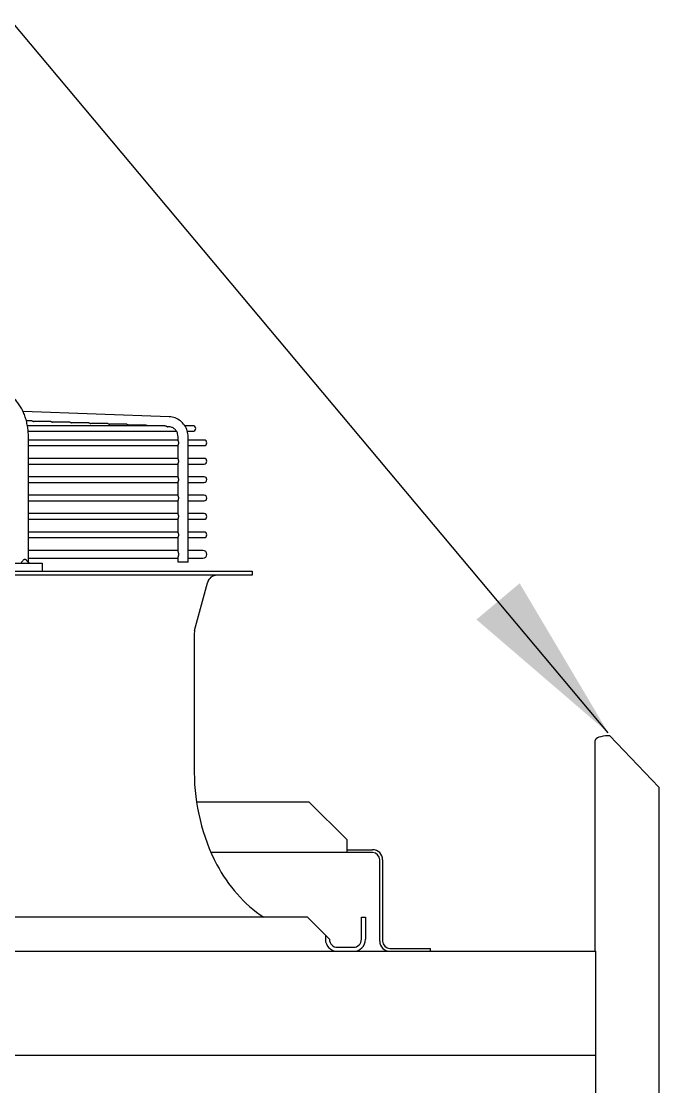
# Model space of a CAD drawing. Header units: millimetres. Extents: x 16200 to 32328, y 19251 to 29476.
# Drawn here: x 16608.64 to 16621.17, y 19593.88 to 19614.85 of the extents above; entities that cross this region are included whole.
import ezdxf

# ---------------------------------------------------------------- set-up
doc = ezdxf.new("R2010")
doc.units = ezdxf.units.MM
doc.header["$LTSCALE"] = 5
doc.layers.add('UNIT', color=6, linetype='Continuous')
doc.styles.add('SUBMITTAL', font='romans.shx', dxfattribs={"width": 0.75})
doc.dimstyles.new('SUBMITTAL', dxfattribs={"dimtxt": 0.09375, "dimasz": 0.09375, "dimexe": 0.03125, "dimexo": 0.0625, "dimgap": 0.0625, "dimtad": 0, "dimdec": 4, "dimzin": 4, "dimdsep": 46, "dimlunit": 4, "dimtxsty": 'SUBMITTAL', "dimcen": 0.09375, "dimclre": 6, "dimadec": 0, "dimazin": 0, "dimtfac": 1, "dimtdec": 0, "dimtofl": 0, "dimtmove": 0, "dimatfit": 3, "dimfxl": 0, "dimfrac": 2, "dimtolj": 1, "dimtzin": 4, "dimarcsym": 0})

msp = doc.modelspace()

# ---------------------------------------------------------------- linework, layer by layer
at = {"layer": 'UNIT'}
for p, q in [((16611.5457, 19607.0623), (16608.6705, 19607.1663)), ((16608.8407, 19606.9814), (16608.7364, 19606.9814)), ((16609.2148, 19606.9679), (16608.8815, 19606.9679)), ((16611.46, 19606.8869), (16608.7569, 19606.8869)), ((16608.7712, 19606.7767), (16611.6884, 19606.7767)), ((16609.589, 19606.9544), (16609.2556, 19606.9544)), ((16609.9632, 19606.9409), (16609.6298, 19606.9409)), ((16610.3374, 19606.9274), (16610.004, 19606.9274)), ((16610.7116, 19606.9139), (16610.3782, 19606.9139)), ((16611.0858, 19606.9004), (16610.7524, 19606.9004)), ((16611.5386, 19606.8656), (16611.5164, 19606.8664)), ((16612.0102, 19606.8869), (16611.8516, 19606.8869)), ((16611.9012, 19606.7767), (16612.0102, 19606.7767)), ((16608.7758, 19604.1995), (16608.7758, 19606.6689)), ((16611.719, 19606.605), (16608.7758, 19606.605)), ((16611.719, 19606.589), (16611.719, 19606.6689)), ((16611.9158, 19604.1995), (16611.9158, 19606.6689)), ((16612.2306, 19606.605), (16611.9158, 19606.605)), ((16608.7758, 19606.4948), (16611.719, 19606.4948)), ((16611.719, 19606.2268), (16611.719, 19606.5107)), ((16611.9158, 19606.4948), (16612.2306, 19606.4948)), ((16611.719, 19606.2428), (16608.7758, 19606.2428)), ((16608.7758, 19606.1326), (16611.719, 19606.1326)), ((16611.719, 19605.8646), (16611.719, 19606.1485)), ((16612.2306, 19606.2428), (16611.9158, 19606.2428)), ((16611.9158, 19606.1326), (16612.2306, 19606.1326)), ((16611.719, 19605.8806), (16608.7758, 19605.8806)), ((16608.7758, 19605.7704), (16611.719, 19605.7704)), ((16611.719, 19605.5024), (16611.719, 19605.7863)), ((16612.2306, 19605.8806), (16611.9158, 19605.8806)), ((16611.9158, 19605.7704), (16612.2306, 19605.7704)), ((16611.719, 19605.5184), (16608.7758, 19605.5184)), ((16612.2306, 19605.5184), (16611.9158, 19605.5184)), ((16608.7758, 19605.4081), (16611.719, 19605.4081)), ((16611.719, 19605.1402), (16611.719, 19605.4241)), ((16611.9158, 19605.4081), (16612.2306, 19605.4081)), ((16611.719, 19605.1562), (16608.7758, 19605.1562)), ((16612.2306, 19605.1562), (16611.9158, 19605.1562)), ((16608.7758, 19605.0459), (16611.719, 19605.0459)), ((16611.719, 19604.778), (16611.719, 19605.0619)), ((16611.9158, 19605.0459), (16612.2306, 19605.0459)), ((16611.719, 19604.794), (16608.7758, 19604.794)), ((16608.7758, 19604.6837), (16611.719, 19604.6837)), ((16611.719, 19604.4023), (16611.719, 19604.6997)), ((16612.2306, 19604.794), (16611.9158, 19604.794)), ((16611.9158, 19604.6837), (16612.2306, 19604.6837)), ((16611.719, 19604.4318), (16608.7758, 19604.4318)), ((16608.7758, 19604.2782), (16611.719, 19604.2782)), ((16611.719, 19604.1995), (16611.719, 19604.3077)), ((16612.209, 19604.4318), (16611.9158, 19604.4318)), ((16611.9158, 19604.2782), (16612.209, 19604.2782)), ((16606.8185, 19604.1798), (16609.0456, 19604.1798)), ((16609.0456, 19604.1798), (16609.0456, 19604.0223)), ((16611.9158, 19604.1995), (16611.719, 19604.1995)), ((16579.4393, 19604.0223), (16613.1794, 19604.0223)), ((16613.1794, 19603.9436), (16579.4393, 19603.9436)), ((16613.1794, 19604.0223), (16613.1794, 19603.9436)), ((16612.0444, 19602.8558), (16612.2955, 19603.7974)), ((16612.0377, 19602.8051), (16612.0377, 19600.0641)), ((16619.9203, 19596.542), (16619.9203, 19600.6915)), ((16620.2085, 19600.782), (16620.1793, 19600.782)), ((16620.2085, 19600.782), (16621.1703, 19599.7711)), ((16621.1703, 19599.7711), (16621.1703, 19594.3721)), ((16612.0807, 19599.484), (16614.2934, 19599.484)), ((16614.2934, 19599.484), (16615.0434, 19598.734)), ((16615.0434, 19598.484), (16615.0434, 19598.734)), ((16615.5434, 19598.484), (16612.3687, 19598.484)), ((16615.0434, 19598.542), (16615.5434, 19598.542)), ((16615.6844, 19596.741), (16615.6844, 19598.343)), ((16615.7424, 19598.343), (16615.7424, 19596.741)), ((16614.2621, 19597.2113), (16578.3566, 19597.2113)), ((16614.2621, 19597.2113), (16614.6952, 19596.7782)), ((16615.3251, 19596.7782), (16615.3251, 19597.2113)), ((16615.3251, 19597.2113), (16615.4039, 19597.2113)), ((16615.4039, 19597.2113), (16615.4039, 19596.7782)), ((16614.6165, 19596.857), (16614.6165, 19596.7782)), ((16525.4344, 19596.542), (16619.9344, 19596.542)), ((16614.8527, 19596.6207), (16615.1676, 19596.6207)), ((16615.8834, 19596.6), (16616.6844, 19596.6)), ((16616.6844, 19596.542), (16616.6844, 19596.6)), ((16619.9344, 19594.3721), (16619.9344, 19596.542)), ((16619.9344, 19594.4924), (16525.4344, 19594.4924)), ((16619.9344, 19593.1954), (16619.9344, 19594.3721)), ((16621.1703, 19594.3721), (16621.1703, 19589.5484))]:
    msp.add_line(p, q, dxfattribs=at)
for centre, radius, start, end in [((16612.0102, 19606.8318), 0.0551, 270, 90), ((16612.2306, 19606.5499), 0.0551, 270, 90), ((16612.2306, 19606.1877), 0.0551, 270, 90), ((16612.2306, 19605.8255), 0.0551, 270, 90), ((16612.2306, 19605.4633), 0.0551, 270, 90), ((16612.2306, 19605.1011), 0.0551, 270, 90), ((16612.2306, 19604.7389), 0.0551, 270, 90), ((16612.209, 19604.355), 0.0768, 270, 90), ((16612.4857, 19603.7467), 0.1969, 90, 165.06858), ((16612.2346, 19602.8051), 0.1969, 165.06858, 180), ((16615.9747, 19600.0641), 3.937, 180, 207.50184), ((16615.5434, 19598.343), 0.199, 0, 90), ((16615.5434, 19598.343), 0.141, 0, 90), ((16614.9969, 19599.5551), 2.8346, 207.50184, 235.77552), ((16614.8527, 19596.7782), 0.2362, 180, 270), ((16614.8527, 19596.7782), 0.1575, 180, 270), ((16615.1676, 19596.7782), 0.2362, 270, 0), ((16615.1676, 19596.7782), 0.1575, 270, 0), ((16615.8834, 19596.741), 0.199, 180, 270), ((16615.8834, 19596.741), 0.141, 180, 270)]:
    msp.add_arc(centre, radius, start, end, dxfattribs=at)
msp.add_ellipse((16620.1793, 19600.6915), major_axis=(-0.259, 0), ratio=0.3493898, start_param=4.712389, end_param=6.2831853, dxfattribs=at)
for points, knots in [([(16608.7758, 19606.6689), (16608.7758, 19606.7044), (16608.7743, 19606.7403), (16608.7713, 19606.7757), (16608.7683, 19606.8112), (16608.7639, 19606.8461), (16608.758, 19606.8808), (16608.7521, 19606.9154), (16608.7447, 19606.9498), (16608.7359, 19606.9833), (16608.7272, 19607.0167), (16608.7171, 19607.0493), (16608.7056, 19607.081), (16608.6941, 19607.1128), (16608.6812, 19607.1438), (16608.6672, 19607.1734), (16608.6531, 19607.203), (16608.6379, 19607.2313), (16608.6215, 19607.2583), (16608.6051, 19607.2854), (16608.5874, 19607.3112), (16608.5688, 19607.3354), (16608.5503, 19607.3595), (16608.5308, 19607.382), (16608.5104, 19607.4029), (16608.4899, 19607.4237), (16608.4685, 19607.443), (16608.4464, 19607.4603), (16608.4244, 19607.4777), (16608.4018, 19607.4931), (16608.3784, 19607.5066), (16608.3551, 19607.5201), (16608.331, 19607.5318), (16608.3068, 19607.5413), (16608.2825, 19607.5509), (16608.2579, 19607.5583), (16608.233, 19607.5638), (16608.2081, 19607.5692), (16608.1827, 19607.5726), (16608.1576, 19607.5738)], [0, 0, 0, 0, 0.076921, 0.076921, 0.076921, 0.1538421, 0.1538421, 0.1538421, 0.2307631, 0.2307631, 0.2307631, 0.3076842, 0.3076842, 0.3076842, 0.3846052, 0.3846052, 0.3846052, 0.4615263, 0.4615263, 0.4615263, 0.5384473, 0.5384473, 0.5384473, 0.6153684, 0.6153684, 0.6153684, 0.6922894, 0.6922894, 0.6922894, 0.7692105, 0.7692105, 0.7692105, 0.8461315, 0.8461315, 0.8461315, 0.9230526, 0.9230526, 0.9230526, 1, 1, 1, 1]), ([(16608.8407, 19606.9814), (16608.8408, 19606.9814), (16608.8409, 19606.9814), (16608.8411, 19606.9814), (16608.842, 19606.9814), (16608.843, 19606.9814), (16608.844, 19606.9813), (16608.8449, 19606.9812), (16608.8459, 19606.9811), (16608.8469, 19606.981), (16608.8479, 19606.9809), (16608.8489, 19606.9808), (16608.8499, 19606.9806), (16608.8509, 19606.9804), (16608.8519, 19606.9802), (16608.8529, 19606.98), (16608.8539, 19606.9798), (16608.8549, 19606.9795), (16608.8559, 19606.9793), (16608.8569, 19606.979), (16608.8579, 19606.9787), (16608.8589, 19606.9784), (16608.8599, 19606.9781), (16608.8609, 19606.9777), (16608.8619, 19606.9774), (16608.8629, 19606.977), (16608.8639, 19606.9766), (16608.8649, 19606.9762), (16608.8659, 19606.9758), (16608.8669, 19606.9754), (16608.8679, 19606.975), (16608.8689, 19606.9745), (16608.8699, 19606.9741), (16608.8708, 19606.9736), (16608.8718, 19606.9731), (16608.8728, 19606.9726), (16608.8737, 19606.9721), (16608.8747, 19606.9716), (16608.8756, 19606.9711), (16608.8766, 19606.9706), (16608.8775, 19606.9701), (16608.8784, 19606.9696), (16608.8793, 19606.9691), (16608.8801, 19606.9687), (16608.8808, 19606.9683), (16608.8815, 19606.9679)], [0.48439597, 0.48439597, 0.48439597, 0.48439597, 0.48780488, 0.48780488, 0.48780488, 0.51219512, 0.51219512, 0.51219512, 0.53658537, 0.53658537, 0.53658537, 0.56097561, 0.56097561, 0.56097561, 0.58536585, 0.58536585, 0.58536585, 0.6097561, 0.6097561, 0.6097561, 0.63414634, 0.63414634, 0.63414634, 0.65853659, 0.65853659, 0.65853659, 0.68292683, 0.68292683, 0.68292683, 0.70731707, 0.70731707, 0.70731707, 0.73170732, 0.73170732, 0.73170732, 0.75609756, 0.75609756, 0.75609756, 0.7804878, 0.7804878, 0.7804878, 0.80487805, 0.80487805, 0.80487805, 0.82380204, 0.82380204, 0.82380204, 0.82380204]), ([(16609.2148, 19606.9679), (16609.215, 19606.9679), (16609.2151, 19606.9679), (16609.2152, 19606.9679), (16609.2162, 19606.9679), (16609.2172, 19606.9679), (16609.2181, 19606.9678), (16609.2191, 19606.9677), (16609.2201, 19606.9677), (16609.2211, 19606.9675), (16609.2221, 19606.9674), (16609.2231, 19606.9673), (16609.2241, 19606.9671), (16609.2251, 19606.9669), (16609.2261, 19606.9667), (16609.2271, 19606.9665), (16609.2281, 19606.9663), (16609.2291, 19606.966), (16609.2301, 19606.9658), (16609.2311, 19606.9655), (16609.2321, 19606.9652), (16609.2331, 19606.9649), (16609.2341, 19606.9646), (16609.2351, 19606.9642), (16609.2361, 19606.9639), (16609.2371, 19606.9635), (16609.2381, 19606.9631), (16609.2391, 19606.9627), (16609.2401, 19606.9623), (16609.2411, 19606.9619), (16609.2421, 19606.9614), (16609.2431, 19606.961), (16609.2441, 19606.9605), (16609.245, 19606.9601), (16609.246, 19606.9596), (16609.247, 19606.9591), (16609.2479, 19606.9586), (16609.2489, 19606.9581), (16609.2498, 19606.9576), (16609.2508, 19606.9571), (16609.2517, 19606.9566), (16609.2526, 19606.9561), (16609.2536, 19606.9556), (16609.2543, 19606.9552), (16609.255, 19606.9548), (16609.2556, 19606.9544)], [0.48440995, 0.48440995, 0.48440995, 0.48440995, 0.48780488, 0.48780488, 0.48780488, 0.51219512, 0.51219512, 0.51219512, 0.53658537, 0.53658537, 0.53658537, 0.56097561, 0.56097561, 0.56097561, 0.58536585, 0.58536585, 0.58536585, 0.6097561, 0.6097561, 0.6097561, 0.63414634, 0.63414634, 0.63414634, 0.65853659, 0.65853659, 0.65853659, 0.68292683, 0.68292683, 0.68292683, 0.70731707, 0.70731707, 0.70731707, 0.73170732, 0.73170732, 0.73170732, 0.75609756, 0.75609756, 0.75609756, 0.7804878, 0.7804878, 0.7804878, 0.80487805, 0.80487805, 0.80487805, 0.82345363, 0.82345363, 0.82345363, 0.82345363]), ([(16611.9158, 19606.6689), (16611.9158, 19606.7088), (16611.9099, 19606.7488), (16611.8865, 19606.8252), (16611.869, 19606.8616), (16611.8242, 19606.9274), (16611.7967, 19606.9569), (16611.7342, 19607.006), (16611.6991, 19607.0256), (16611.6247, 19607.0531), (16611.5853, 19607.0609), (16611.5457, 19607.0623)], [1.5707963, 1.5707963, 1.5707963, 1.5707963, 1.8779743, 1.8779743, 2.1851522, 2.1851522, 2.4923302, 2.4923302, 2.7995081, 2.7995081, 3.1066861, 3.1066861, 3.1066861, 3.1066861]), ([(16609.589, 19606.9544), (16609.5892, 19606.9544), (16609.5893, 19606.9544), (16609.5894, 19606.9544), (16609.5904, 19606.9544), (16609.5914, 19606.9544), (16609.5923, 19606.9543), (16609.5933, 19606.9542), (16609.5943, 19606.9542), (16609.5953, 19606.954), (16609.5963, 19606.9539), (16609.5973, 19606.9538), (16609.5983, 19606.9536), (16609.5993, 19606.9534), (16609.6003, 19606.9532), (16609.6013, 19606.953), (16609.6023, 19606.9528), (16609.6033, 19606.9526), (16609.6043, 19606.9523), (16609.6053, 19606.952), (16609.6063, 19606.9517), (16609.6073, 19606.9514), (16609.6083, 19606.9511), (16609.6093, 19606.9507), (16609.6104, 19606.9504), (16609.6114, 19606.95), (16609.6124, 19606.9496), (16609.6133, 19606.9492), (16609.6143, 19606.9488), (16609.6153, 19606.9484), (16609.6163, 19606.9479), (16609.6173, 19606.9475), (16609.6183, 19606.947), (16609.6193, 19606.9466), (16609.6202, 19606.9461), (16609.6212, 19606.9456), (16609.6222, 19606.9451), (16609.6231, 19606.9446), (16609.6241, 19606.9441), (16609.625, 19606.9436), (16609.6259, 19606.9431), (16609.6269, 19606.9426), (16609.6278, 19606.9421), (16609.6285, 19606.9417), (16609.6291, 19606.9413), (16609.6298, 19606.9409)], [0.48442393, 0.48442393, 0.48442393, 0.48442393, 0.48780488, 0.48780488, 0.48780488, 0.51219512, 0.51219512, 0.51219512, 0.53658537, 0.53658537, 0.53658537, 0.56097561, 0.56097561, 0.56097561, 0.58536585, 0.58536585, 0.58536585, 0.6097561, 0.6097561, 0.6097561, 0.63414634, 0.63414634, 0.63414634, 0.65853659, 0.65853659, 0.65853659, 0.68292683, 0.68292683, 0.68292683, 0.70731707, 0.70731707, 0.70731707, 0.73170732, 0.73170732, 0.73170732, 0.75609756, 0.75609756, 0.75609756, 0.7804878, 0.7804878, 0.7804878, 0.80487805, 0.80487805, 0.80487805, 0.82310602, 0.82310602, 0.82310602, 0.82310602]), ([(16609.9632, 19606.9409), (16609.9634, 19606.9409), (16609.9635, 19606.9409), (16609.9636, 19606.9409), (16609.9646, 19606.9409), (16609.9656, 19606.9409), (16609.9665, 19606.9408), (16609.9675, 19606.9407), (16609.9685, 19606.9407), (16609.9695, 19606.9405), (16609.9705, 19606.9404), (16609.9715, 19606.9403), (16609.9725, 19606.9401), (16609.9735, 19606.9399), (16609.9745, 19606.9397), (16609.9755, 19606.9395), (16609.9765, 19606.9393), (16609.9775, 19606.9391), (16609.9785, 19606.9388), (16609.9795, 19606.9385), (16609.9805, 19606.9382), (16609.9815, 19606.9379), (16609.9825, 19606.9376), (16609.9836, 19606.9372), (16609.9846, 19606.9369), (16609.9856, 19606.9365), (16609.9866, 19606.9361), (16609.9876, 19606.9357), (16609.9886, 19606.9353), (16609.9895, 19606.9349), (16609.9905, 19606.9344), (16609.9915, 19606.934), (16609.9925, 19606.9335), (16609.9935, 19606.9331), (16609.9944, 19606.9326), (16609.9954, 19606.9321), (16609.9964, 19606.9316), (16609.9973, 19606.9311), (16609.9983, 19606.9306), (16609.9992, 19606.9301), (16610.0002, 19606.9296), (16610.0011, 19606.9291), (16610.002, 19606.9286), (16610.0027, 19606.9282), (16610.0033, 19606.9278), (16610.004, 19606.9274)], [0.48443789, 0.48443789, 0.48443789, 0.48443789, 0.48780488, 0.48780488, 0.48780488, 0.51219512, 0.51219512, 0.51219512, 0.53658537, 0.53658537, 0.53658537, 0.56097561, 0.56097561, 0.56097561, 0.58536585, 0.58536585, 0.58536585, 0.6097561, 0.6097561, 0.6097561, 0.63414634, 0.63414634, 0.63414634, 0.65853659, 0.65853659, 0.65853659, 0.68292683, 0.68292683, 0.68292683, 0.70731707, 0.70731707, 0.70731707, 0.73170732, 0.73170732, 0.73170732, 0.75609756, 0.75609756, 0.75609756, 0.7804878, 0.7804878, 0.7804878, 0.80487805, 0.80487805, 0.80487805, 0.82275922, 0.82275922, 0.82275922, 0.82275922]), ([(16610.3374, 19606.9274), (16610.3376, 19606.9274), (16610.3377, 19606.9274), (16610.3378, 19606.9274), (16610.3388, 19606.9274), (16610.3398, 19606.9274), (16610.3407, 19606.9273), (16610.3417, 19606.9273), (16610.3427, 19606.9272), (16610.3437, 19606.927), (16610.3447, 19606.9269), (16610.3457, 19606.9268), (16610.3467, 19606.9266), (16610.3477, 19606.9264), (16610.3487, 19606.9262), (16610.3497, 19606.926), (16610.3507, 19606.9258), (16610.3517, 19606.9256), (16610.3527, 19606.9253), (16610.3537, 19606.925), (16610.3547, 19606.9247), (16610.3557, 19606.9244), (16610.3568, 19606.9241), (16610.3578, 19606.9237), (16610.3588, 19606.9234), (16610.3598, 19606.923), (16610.3608, 19606.9226), (16610.3618, 19606.9222), (16610.3628, 19606.9218), (16610.3638, 19606.9214), (16610.3647, 19606.9209), (16610.3657, 19606.9205), (16610.3667, 19606.92), (16610.3677, 19606.9196), (16610.3687, 19606.9191), (16610.3696, 19606.9186), (16610.3706, 19606.9181), (16610.3715, 19606.9176), (16610.3725, 19606.9171), (16610.3734, 19606.9166), (16610.3744, 19606.9161), (16610.3753, 19606.9156), (16610.3762, 19606.915), (16610.3769, 19606.9147), (16610.3775, 19606.9143), (16610.3782, 19606.9139)], [0.48445184, 0.48445184, 0.48445184, 0.48445184, 0.48780488, 0.48780488, 0.48780488, 0.51219512, 0.51219512, 0.51219512, 0.53658537, 0.53658537, 0.53658537, 0.56097561, 0.56097561, 0.56097561, 0.58536585, 0.58536585, 0.58536585, 0.6097561, 0.6097561, 0.6097561, 0.63414634, 0.63414634, 0.63414634, 0.65853659, 0.65853659, 0.65853659, 0.68292683, 0.68292683, 0.68292683, 0.70731707, 0.70731707, 0.70731707, 0.73170732, 0.73170732, 0.73170732, 0.75609756, 0.75609756, 0.75609756, 0.7804878, 0.7804878, 0.7804878, 0.80487805, 0.80487805, 0.80487805, 0.82241329, 0.82241329, 0.82241329, 0.82241329]), ([(16610.7116, 19606.9139), (16610.7117, 19606.9139), (16610.7119, 19606.9139), (16610.712, 19606.9139), (16610.713, 19606.9139), (16610.7139, 19606.9139), (16610.7149, 19606.9138), (16610.7159, 19606.9138), (16610.7169, 19606.9137), (16610.7179, 19606.9136), (16610.7189, 19606.9134), (16610.7199, 19606.9133), (16610.7209, 19606.9131), (16610.7219, 19606.9129), (16610.7229, 19606.9128), (16610.7239, 19606.9125), (16610.7249, 19606.9123), (16610.7259, 19606.9121), (16610.7269, 19606.9118), (16610.7279, 19606.9115), (16610.7289, 19606.9112), (16610.73, 19606.9109), (16610.731, 19606.9106), (16610.732, 19606.9102), (16610.733, 19606.9099), (16610.734, 19606.9095), (16610.735, 19606.9091), (16610.736, 19606.9087), (16610.737, 19606.9083), (16610.738, 19606.9079), (16610.739, 19606.9074), (16610.7399, 19606.907), (16610.7409, 19606.9065), (16610.7419, 19606.906), (16610.7429, 19606.9056), (16610.7438, 19606.9051), (16610.7448, 19606.9046), (16610.7458, 19606.9041), (16610.7467, 19606.9036), (16610.7476, 19606.9031), (16610.7486, 19606.9026), (16610.7495, 19606.902), (16610.7504, 19606.9015), (16610.7511, 19606.9012), (16610.7517, 19606.9008), (16610.7524, 19606.9004)], [0.48446578, 0.48446578, 0.48446578, 0.48446578, 0.48780488, 0.48780488, 0.48780488, 0.51219512, 0.51219512, 0.51219512, 0.53658537, 0.53658537, 0.53658537, 0.56097561, 0.56097561, 0.56097561, 0.58536585, 0.58536585, 0.58536585, 0.6097561, 0.6097561, 0.6097561, 0.63414634, 0.63414634, 0.63414634, 0.65853659, 0.65853659, 0.65853659, 0.68292683, 0.68292683, 0.68292683, 0.70731707, 0.70731707, 0.70731707, 0.73170732, 0.73170732, 0.73170732, 0.75609756, 0.75609756, 0.75609756, 0.7804878, 0.7804878, 0.7804878, 0.80487805, 0.80487805, 0.80487805, 0.82206823, 0.82206823, 0.82206823, 0.82206823]), ([(16611.0858, 19606.9004), (16611.0859, 19606.9004), (16611.0861, 19606.9004), (16611.0862, 19606.9004), (16611.0872, 19606.9004), (16611.0881, 19606.9004), (16611.0891, 19606.9003), (16611.0901, 19606.9003), (16611.0911, 19606.9002), (16611.0921, 19606.9001), (16611.0931, 19606.8999), (16611.0941, 19606.8998), (16611.0951, 19606.8996), (16611.0961, 19606.8995), (16611.0971, 19606.8993), (16611.0981, 19606.899), (16611.0991, 19606.8988), (16611.1001, 19606.8986), (16611.1011, 19606.8983), (16611.1021, 19606.898), (16611.1031, 19606.8977), (16611.1042, 19606.8974), (16611.1052, 19606.8971), (16611.1062, 19606.8967), (16611.1072, 19606.8964), (16611.1082, 19606.896), (16611.1092, 19606.8956), (16611.1102, 19606.8952), (16611.1112, 19606.8948), (16611.1122, 19606.8944), (16611.1132, 19606.8939), (16611.1142, 19606.8935), (16611.1151, 19606.893), (16611.1161, 19606.8925), (16611.1171, 19606.8921), (16611.1181, 19606.8916), (16611.119, 19606.8911), (16611.12, 19606.8906), (16611.1209, 19606.8901), (16611.1219, 19606.8896), (16611.1228, 19606.889), (16611.1237, 19606.8885), (16611.1247, 19606.888), (16611.1253, 19606.8876), (16611.1259, 19606.8873), (16611.1265, 19606.8869)], [0.48447969, 0.48447969, 0.48447969, 0.48447969, 0.48780488, 0.48780488, 0.48780488, 0.51219512, 0.51219512, 0.51219512, 0.53658537, 0.53658537, 0.53658537, 0.56097561, 0.56097561, 0.56097561, 0.58536585, 0.58536585, 0.58536585, 0.6097561, 0.6097561, 0.6097561, 0.63414634, 0.63414634, 0.63414634, 0.65853659, 0.65853659, 0.65853659, 0.68292683, 0.68292683, 0.68292683, 0.70731707, 0.70731707, 0.70731707, 0.73170732, 0.73170732, 0.73170732, 0.75609756, 0.75609756, 0.75609756, 0.7804878, 0.7804878, 0.7804878, 0.80487805, 0.80487805, 0.80487805, 0.82172407, 0.82172407, 0.82172407, 0.82172407]), ([(16611.46, 19606.8869), (16611.4601, 19606.8869), (16611.4603, 19606.8869), (16611.4604, 19606.8869), (16611.4614, 19606.8869), (16611.4623, 19606.8869), (16611.4633, 19606.8868), (16611.4643, 19606.8868), (16611.4653, 19606.8867), (16611.4663, 19606.8866), (16611.4673, 19606.8864), (16611.4683, 19606.8863), (16611.4693, 19606.8861), (16611.4703, 19606.886), (16611.4713, 19606.8858), (16611.4723, 19606.8855), (16611.4733, 19606.8853), (16611.4743, 19606.8851), (16611.4753, 19606.8848), (16611.4763, 19606.8845), (16611.4774, 19606.8842), (16611.4784, 19606.8839), (16611.4794, 19606.8836), (16611.4804, 19606.8832), (16611.4814, 19606.8829), (16611.4824, 19606.8825), (16611.4834, 19606.8821), (16611.4844, 19606.8817), (16611.4854, 19606.8813), (16611.4864, 19606.8809), (16611.4874, 19606.8804), (16611.4884, 19606.88), (16611.4893, 19606.8795), (16611.4903, 19606.879), (16611.4913, 19606.8786), (16611.4923, 19606.8781), (16611.4932, 19606.8776), (16611.4942, 19606.8771), (16611.4951, 19606.8766), (16611.4961, 19606.876), (16611.497, 19606.8755), (16611.498, 19606.875), (16611.4989, 19606.8745), (16611.4998, 19606.874), (16611.5007, 19606.8735), (16611.5016, 19606.8729), (16611.5025, 19606.8724), (16611.5033, 19606.8719), (16611.5042, 19606.8715), (16611.505, 19606.871), (16611.5059, 19606.8705), (16611.5067, 19606.8701), (16611.5075, 19606.8696), (16611.5083, 19606.8692), (16611.5091, 19606.8688), (16611.5098, 19606.8684), (16611.5105, 19606.8681), (16611.5113, 19606.8678), (16611.512, 19606.8675), (16611.5126, 19606.8672), (16611.5133, 19606.867), (16611.5139, 19606.8668), (16611.5145, 19606.8667), (16611.5151, 19606.8666), (16611.5153, 19606.8665), (16611.5156, 19606.8665), (16611.5159, 19606.8664), (16611.516, 19606.8664), (16611.5162, 19606.8664), (16611.5164, 19606.8664)], [0.48449418, 0.48449418, 0.48449418, 0.48449418, 0.48780488, 0.48780488, 0.48780488, 0.51219512, 0.51219512, 0.51219512, 0.53658537, 0.53658537, 0.53658537, 0.56097561, 0.56097561, 0.56097561, 0.58536585, 0.58536585, 0.58536585, 0.6097561, 0.6097561, 0.6097561, 0.63414634, 0.63414634, 0.63414634, 0.65853659, 0.65853659, 0.65853659, 0.68292683, 0.68292683, 0.68292683, 0.70731707, 0.70731707, 0.70731707, 0.73170732, 0.73170732, 0.73170732, 0.75609756, 0.75609756, 0.75609756, 0.7804878, 0.7804878, 0.7804878, 0.80487805, 0.80487805, 0.80487805, 0.82926829, 0.82926829, 0.82926829, 0.85365854, 0.85365854, 0.85365854, 0.87804878, 0.87804878, 0.87804878, 0.90243902, 0.90243902, 0.90243902, 0.92682927, 0.92682927, 0.92682927, 0.95121951, 0.95121951, 0.95121951, 0.97560976, 0.97560976, 0.97560976, 0.98780488, 0.98780488, 0.98780488, 0.99598671, 0.99598671, 0.99598671, 0.99598671]), ([(16611.719, 19606.6689), (16611.719, 19606.6894), (16611.7159, 19606.7098), (16611.704, 19606.7488), (16611.6952, 19606.7672), (16611.6727, 19606.8001), (16611.6591, 19606.8147), (16611.6286, 19606.8387), (16611.6116, 19606.8481), (16611.576, 19606.8612), (16611.5574, 19606.8649), (16611.5386, 19606.8656)], [1.5707963, 1.5707963, 1.5707963, 1.5707963, 1.8779743, 1.8779743, 2.1851522, 2.1851522, 2.4923302, 2.4923302, 2.7995081, 2.7995081, 3.1066861, 3.1066861, 3.1066861, 3.1066861]), ([(16611.719, 19606.589), (16611.719, 19606.589), (16611.719, 19606.5885), (16611.7191, 19606.5875), (16611.7194, 19606.5859), (16611.7199, 19606.5841), (16611.7205, 19606.5821), (16611.7211, 19606.58), (16611.7218, 19606.5777), (16611.7225, 19606.5753), (16611.7231, 19606.5728), (16611.7237, 19606.5701), (16611.7243, 19606.5674), (16611.7248, 19606.5646), (16611.7252, 19606.5618), (16611.7256, 19606.5588), (16611.7258, 19606.5559), (16611.726, 19606.5529), (16611.726, 19606.5509), (16611.726, 19606.5499)], [0.23243635, 0.23243635, 0.23243635, 0.23243635, 0.23809524, 0.28571429, 0.33333333, 0.38095238, 0.42857143, 0.47619048, 0.52380952, 0.57142857, 0.61904762, 0.66666667, 0.71428571, 0.76190476, 0.80952381, 0.85714286, 0.9047619, 0.95238095, 1, 1, 1, 1]), ([(16611.726, 19606.5499), (16611.726, 19606.5489), (16611.726, 19606.5469), (16611.7258, 19606.5439), (16611.7256, 19606.5409), (16611.7252, 19606.538), (16611.7248, 19606.5351), (16611.7243, 19606.5323), (16611.7237, 19606.5296), (16611.7231, 19606.527), (16611.7225, 19606.5245), (16611.7218, 19606.522), (16611.7211, 19606.5198), (16611.7205, 19606.5176), (16611.7199, 19606.5156), (16611.7194, 19606.5138), (16611.7191, 19606.5122), (16611.719, 19606.5113), (16611.719, 19606.5108), (16611.719, 19606.5107)], [0, 0, 0, 0, 0.04761905, 0.0952381, 0.14285714, 0.19047619, 0.23809524, 0.28571429, 0.33333333, 0.38095238, 0.42857143, 0.47619048, 0.52380952, 0.57142857, 0.61904762, 0.66666667, 0.71428571, 0.76190476, 0.76755485, 0.76755485, 0.76755485, 0.76755485]), ([(16611.719, 19606.2268), (16611.719, 19606.2268), (16611.719, 19606.2263), (16611.7191, 19606.2253), (16611.7194, 19606.2237), (16611.7199, 19606.2219), (16611.7205, 19606.2199), (16611.7211, 19606.2178), (16611.7218, 19606.2155), (16611.7225, 19606.2131), (16611.7231, 19606.2106), (16611.7237, 19606.2079), (16611.7243, 19606.2052), (16611.7248, 19606.2024), (16611.7252, 19606.1995), (16611.7256, 19606.1966), (16611.7258, 19606.1937), (16611.726, 19606.1907), (16611.726, 19606.1887), (16611.726, 19606.1877)], [0.23243635, 0.23243635, 0.23243635, 0.23243635, 0.23809524, 0.28571429, 0.33333333, 0.38095238, 0.42857143, 0.47619048, 0.52380952, 0.57142857, 0.61904762, 0.66666667, 0.71428571, 0.76190476, 0.80952381, 0.85714286, 0.9047619, 0.95238095, 1, 1, 1, 1]), ([(16611.726, 19606.1877), (16611.726, 19606.1867), (16611.726, 19606.1847), (16611.7258, 19606.1817), (16611.7256, 19606.1787), (16611.7252, 19606.1758), (16611.7248, 19606.1729), (16611.7243, 19606.1701), (16611.7237, 19606.1674), (16611.7231, 19606.1648), (16611.7225, 19606.1623), (16611.7218, 19606.1598), (16611.7211, 19606.1576), (16611.7205, 19606.1554), (16611.7199, 19606.1534), (16611.7194, 19606.1516), (16611.7191, 19606.15), (16611.719, 19606.1491), (16611.719, 19606.1486), (16611.719, 19606.1485)], [0, 0, 0, 0, 0.04761905, 0.0952381, 0.14285714, 0.19047619, 0.23809524, 0.28571429, 0.33333333, 0.38095238, 0.42857143, 0.47619048, 0.52380952, 0.57142857, 0.61904762, 0.66666667, 0.71428571, 0.76190476, 0.76755485, 0.76755485, 0.76755485, 0.76755485]), ([(16611.719, 19605.8646), (16611.719, 19605.8646), (16611.719, 19605.8641), (16611.7191, 19605.8631), (16611.7194, 19605.8615), (16611.7199, 19605.8597), (16611.7205, 19605.8577), (16611.7211, 19605.8556), (16611.7218, 19605.8533), (16611.7225, 19605.8509), (16611.7231, 19605.8484), (16611.7237, 19605.8457), (16611.7243, 19605.843), (16611.7248, 19605.8402), (16611.7252, 19605.8373), (16611.7256, 19605.8344), (16611.7258, 19605.8315), (16611.726, 19605.8285), (16611.726, 19605.8265), (16611.726, 19605.8255)], [0.23243635, 0.23243635, 0.23243635, 0.23243635, 0.23809524, 0.28571429, 0.33333333, 0.38095238, 0.42857143, 0.47619048, 0.52380952, 0.57142857, 0.61904762, 0.66666667, 0.71428571, 0.76190476, 0.80952381, 0.85714286, 0.9047619, 0.95238095, 1, 1, 1, 1]), ([(16611.726, 19605.8255), (16611.726, 19605.8245), (16611.726, 19605.8225), (16611.7258, 19605.8195), (16611.7256, 19605.8165), (16611.7252, 19605.8136), (16611.7248, 19605.8107), (16611.7243, 19605.8079), (16611.7237, 19605.8052), (16611.7231, 19605.8026), (16611.7225, 19605.8), (16611.7218, 19605.7976), (16611.7211, 19605.7954), (16611.7205, 19605.7932), (16611.7199, 19605.7912), (16611.7194, 19605.7894), (16611.7191, 19605.7878), (16611.719, 19605.7868), (16611.719, 19605.7864), (16611.719, 19605.7863)], [0, 0, 0, 0, 0.04761905, 0.0952381, 0.14285714, 0.19047619, 0.23809524, 0.28571429, 0.33333333, 0.38095238, 0.42857143, 0.47619048, 0.52380952, 0.57142857, 0.61904762, 0.66666667, 0.71428571, 0.76190476, 0.76755485, 0.76755485, 0.76755485, 0.76755485]), ([(16611.719, 19605.5024), (16611.719, 19605.5024), (16611.719, 19605.5019), (16611.7191, 19605.5009), (16611.7194, 19605.4993), (16611.7199, 19605.4975), (16611.7205, 19605.4955), (16611.7211, 19605.4934), (16611.7218, 19605.4911), (16611.7225, 19605.4887), (16611.7231, 19605.4862), (16611.7237, 19605.4835), (16611.7243, 19605.4808), (16611.7248, 19605.478), (16611.7252, 19605.4751), (16611.7256, 19605.4722), (16611.7258, 19605.4693), (16611.726, 19605.4663), (16611.726, 19605.4643), (16611.726, 19605.4633)], [0.23243635, 0.23243635, 0.23243635, 0.23243635, 0.23809524, 0.28571429, 0.33333333, 0.38095238, 0.42857143, 0.47619048, 0.52380952, 0.57142857, 0.61904762, 0.66666667, 0.71428571, 0.76190476, 0.80952381, 0.85714286, 0.9047619, 0.95238095, 1, 1, 1, 1]), ([(16611.726, 19605.4633), (16611.726, 19605.4623), (16611.726, 19605.4603), (16611.7258, 19605.4573), (16611.7256, 19605.4543), (16611.7252, 19605.4514), (16611.7248, 19605.4485), (16611.7243, 19605.4457), (16611.7237, 19605.443), (16611.7231, 19605.4404), (16611.7225, 19605.4378), (16611.7218, 19605.4354), (16611.7211, 19605.4331), (16611.7205, 19605.431), (16611.7199, 19605.429), (16611.7194, 19605.4272), (16611.7191, 19605.4256), (16611.719, 19605.4246), (16611.719, 19605.4242), (16611.719, 19605.4241)], [0, 0, 0, 0, 0.04761905, 0.0952381, 0.14285714, 0.19047619, 0.23809524, 0.28571429, 0.33333333, 0.38095238, 0.42857143, 0.47619048, 0.52380952, 0.57142857, 0.61904762, 0.66666667, 0.71428571, 0.76190476, 0.76755485, 0.76755485, 0.76755485, 0.76755485]), ([(16611.719, 19605.1402), (16611.719, 19605.1402), (16611.719, 19605.1397), (16611.7191, 19605.1387), (16611.7194, 19605.1371), (16611.7199, 19605.1353), (16611.7205, 19605.1333), (16611.7211, 19605.1312), (16611.7218, 19605.1289), (16611.7225, 19605.1265), (16611.7231, 19605.1239), (16611.7237, 19605.1213), (16611.7243, 19605.1186), (16611.7248, 19605.1158), (16611.7252, 19605.1129), (16611.7256, 19605.11), (16611.7258, 19605.1071), (16611.726, 19605.1041), (16611.726, 19605.1021), (16611.726, 19605.1011)], [0.23243635, 0.23243635, 0.23243635, 0.23243635, 0.23809524, 0.28571429, 0.33333333, 0.38095238, 0.42857143, 0.47619048, 0.52380952, 0.57142857, 0.61904762, 0.66666667, 0.71428571, 0.76190476, 0.80952381, 0.85714286, 0.9047619, 0.95238095, 1, 1, 1, 1]), ([(16611.726, 19605.1011), (16611.726, 19605.1001), (16611.726, 19605.0981), (16611.7258, 19605.0951), (16611.7256, 19605.0921), (16611.7252, 19605.0892), (16611.7248, 19605.0863), (16611.7243, 19605.0835), (16611.7237, 19605.0808), (16611.7231, 19605.0782), (16611.7225, 19605.0756), (16611.7218, 19605.0732), (16611.7211, 19605.0709), (16611.7205, 19605.0688), (16611.7199, 19605.0668), (16611.7194, 19605.065), (16611.7191, 19605.0634), (16611.719, 19605.0624), (16611.719, 19605.062), (16611.719, 19605.0619)], [0, 0, 0, 0, 0.04761905, 0.0952381, 0.14285714, 0.19047619, 0.23809524, 0.28571429, 0.33333333, 0.38095238, 0.42857143, 0.47619048, 0.52380952, 0.57142857, 0.61904762, 0.66666667, 0.71428571, 0.76190476, 0.76755485, 0.76755485, 0.76755485, 0.76755485]), ([(16611.719, 19604.778), (16611.719, 19604.7779), (16611.719, 19604.7775), (16611.7191, 19604.7765), (16611.7194, 19604.7749), (16611.7199, 19604.7731), (16611.7205, 19604.7711), (16611.7211, 19604.769), (16611.7218, 19604.7667), (16611.7225, 19604.7643), (16611.7231, 19604.7617), (16611.7237, 19604.7591), (16611.7243, 19604.7564), (16611.7248, 19604.7536), (16611.7252, 19604.7507), (16611.7256, 19604.7478), (16611.7258, 19604.7448), (16611.726, 19604.7419), (16611.726, 19604.7399), (16611.726, 19604.7389)], [0.23243635, 0.23243635, 0.23243635, 0.23243635, 0.23809524, 0.28571429, 0.33333333, 0.38095238, 0.42857143, 0.47619048, 0.52380952, 0.57142857, 0.61904762, 0.66666667, 0.71428571, 0.76190476, 0.80952381, 0.85714286, 0.9047619, 0.95238095, 1, 1, 1, 1]), ([(16611.726, 19604.7389), (16611.726, 19604.7379), (16611.726, 19604.7359), (16611.7258, 19604.7329), (16611.7256, 19604.7299), (16611.7252, 19604.727), (16611.7248, 19604.7241), (16611.7243, 19604.7213), (16611.7237, 19604.7186), (16611.7231, 19604.716), (16611.7225, 19604.7134), (16611.7218, 19604.711), (16611.7211, 19604.7087), (16611.7205, 19604.7066), (16611.7199, 19604.7046), (16611.7194, 19604.7028), (16611.7191, 19604.7012), (16611.719, 19604.7002), (16611.719, 19604.6998), (16611.719, 19604.6997)], [0, 0, 0, 0, 0.04761905, 0.0952381, 0.14285714, 0.19047619, 0.23809524, 0.28571429, 0.33333333, 0.38095238, 0.42857143, 0.47619048, 0.52380952, 0.57142857, 0.61904762, 0.66666667, 0.71428571, 0.76190476, 0.76755485, 0.76755485, 0.76755485, 0.76755485]), ([(16608.7479, 19604.228), (16608.7447, 19604.2314), (16608.7416, 19604.2345), (16608.7327, 19604.2427), (16608.7271, 19604.247), (16608.7187, 19604.2514), (16608.7158, 19604.2526), (16608.7106, 19604.2538), (16608.7084, 19604.2541), (16608.704, 19604.2541), (16608.7018, 19604.2538), (16608.6966, 19604.2526), (16608.6937, 19604.2514), (16608.6853, 19604.247), (16608.6796, 19604.2427), (16608.6632, 19604.2275), (16608.6511, 19604.2137), (16608.6366, 19604.1961)], [-0.70512852, -0.70512852, -0.70512852, -0.70512852, -0.64697322, -0.64697322, -0.53019502, -0.53019502, -0.4705504, -0.4705504, -0.42676965, -0.42676965, -0.38298892, -0.38298892, -0.32334436, -0.32334436, -0.20656641, -0.20656641, -0.00000111, -0.00000111, -0.00000111, -0.00000111]), ([(16611.719, 19604.4023), (16611.719, 19604.402), (16611.719, 19604.4011), (16611.7192, 19604.3995), (16611.7196, 19604.3974), (16611.7201, 19604.3952), (16611.7207, 19604.3927), (16611.7214, 19604.39), (16611.722, 19604.3871), (16611.7227, 19604.3841), (16611.7234, 19604.3808), (16611.724, 19604.3775), (16611.7246, 19604.3739), (16611.7251, 19604.3703), (16611.7255, 19604.3666), (16611.7258, 19604.3628), (16611.726, 19604.3589), (16611.726, 19604.3563), (16611.726, 19604.355)], [0.25278995, 0.25278995, 0.25278995, 0.25278995, 0.28571429, 0.33333333, 0.38095238, 0.42857143, 0.47619048, 0.52380952, 0.57142857, 0.61904762, 0.66666667, 0.71428571, 0.76190476, 0.80952381, 0.85714286, 0.9047619, 0.95238095, 1, 1, 1, 1]), ([(16611.726, 19604.355), (16611.726, 19604.3537), (16611.726, 19604.3511), (16611.7258, 19604.3472), (16611.7255, 19604.3434), (16611.7251, 19604.3397), (16611.7246, 19604.336), (16611.724, 19604.3325), (16611.7234, 19604.3292), (16611.7227, 19604.3259), (16611.722, 19604.3229), (16611.7214, 19604.32), (16611.7207, 19604.3173), (16611.7201, 19604.3148), (16611.7196, 19604.3126), (16611.7192, 19604.3105), (16611.719, 19604.3089), (16611.719, 19604.308), (16611.719, 19604.3077)], [0, 0, 0, 0, 0.04761905, 0.0952381, 0.14285714, 0.19047619, 0.23809524, 0.28571429, 0.33333333, 0.38095238, 0.42857143, 0.47619048, 0.52380952, 0.57142857, 0.61904762, 0.66666667, 0.71428571, 0.74720158, 0.74720158, 0.74720158, 0.74720158])]:
    msp.add_open_spline(points, degree=3, knots=knots, dxfattribs=at)
msp.add_open_spline([(16608.7479, 19604.228), (16608.7636, 19604.2117), (16608.7795, 19604.1956), (16608.7957, 19604.1798)], degree=3, dxfattribs=at)

# ---------------------------------------------------------------- leaders
msp.add_leader([(16620.1793, 19600.8419), (16608.4416, 19614.846)], dimstyle='SUBMITTAL', override={"dimscale": 36, "dimarcsym": 1}, dxfattribs=at)

doc.saveas('drawing.dxf')
